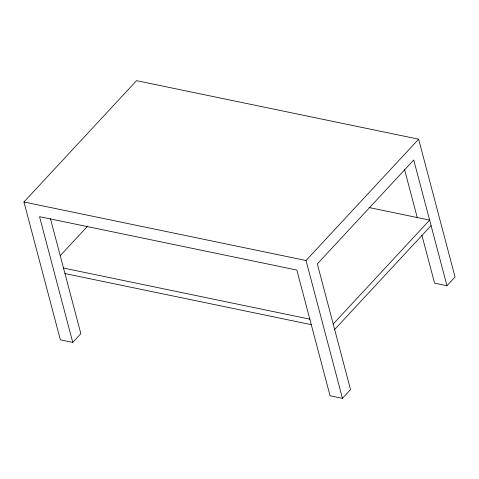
<?xml version="1.0" encoding="UTF-8"?>
<svg xmlns="http://www.w3.org/2000/svg" width="479" height="479" viewBox="0 0 479 479"><rect width="100%" height="100%" fill="white"/><g stroke="black" fill="none" stroke-linecap="round" stroke-linejoin="round"><path stroke-width="0.72" d="M50.463 218.681L80.843 333.665L72.754 342.383L60.366 339.815L23.95 201.994L136.551 80.658L418.634 139.185L455.05 277.006L446.961 285.724L434.573 283.155L421.903 235.219M60.252 255.636L87.657 226.112M72.754 342.383L39.535 216.67L296.842 270.054L330.061 395.768L342.449 398.342L306.033 260.516L418.634 139.185M333.204 324.008L429.621 220.112L368.992 207.533M334.659 329.516L431.076 225.621M342.449 398.342L350.538 389.619L317.326 263.905L413.742 160.01L446.961 285.724M23.95 201.994L306.033 260.516M63.509 268.054L309.853 319.164M64.964 273.563L311.308 324.672M404.569 169.602L417.233 217.538"/></g></svg>
